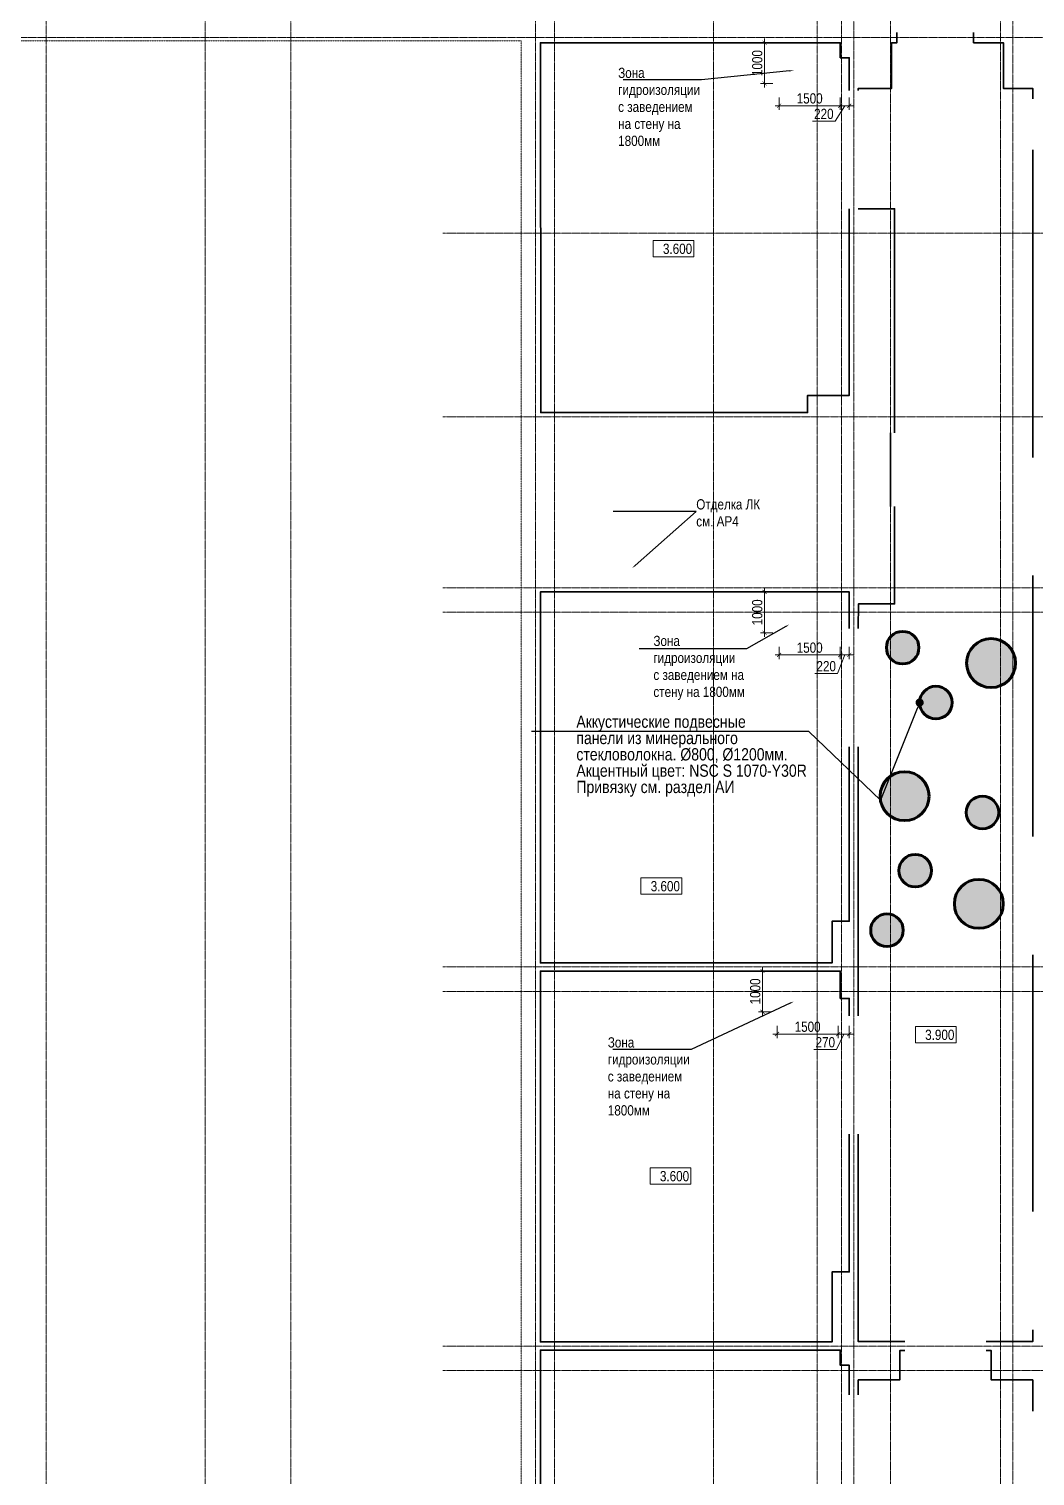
# Model space of a CAD drawing. Header units: millimetres. Extents: x -328335 to 1213373, y -208171 to 164144.
# Drawn here: x 33180 to 57845, y 33110 to 68613 of the extents above; entities that cross this region are included whole.
import ezdxf
from ezdxf import colors
from ezdxf.entities.mleader import LeaderData, LeaderLine
from ezdxf.enums import TextEntityAlignment as Align
from ezdxf.math import Vec2, Vec3

# ---------------------------------------------------------------- set-up
doc = ezdxf.new("R2010")
doc.units = ezdxf.units.MM
doc.header["$LTSCALE"] = 0.5
doc.linetypes.add('CENTER', pattern=[50.8, 31.75, -6.35, 6.35, -6.35])
doc.linetypes.add('DASHED', pattern=[19.05, 12.7, -6.35])
doc.layers.get('Defpoints').update_dxf_attribs({"color": 140})
for name, color, linetype, lineweight in [('АИ_Плинтус', 3, 'Continuous', 9), ('АИ_Полы', 1, 'Continuous', 9), ('АИ_Полы_размеры', 7, 'Continuous', 5), ('АР6_потолок_отм', 5, 'Continuous', 5), ('АЦ_Бафы', 8, 'Continuous', 0), ('АЦ_Выноски', 7, 'Continuous', 5), ('АЦ_Стены', 8, 'Continuous', 70)]:
    doc.layers.add(name, color=color, linetype=linetype, lineweight=lineweight)
doc.layers.add('АИ_Т_Профиль', color=2, linetype='Continuous', lineweight=40, true_color=0xffff00)
doc.layers.add('РД_Оси_100', color=7, linetype='Continuous', lineweight=0, true_color=0x525252)
doc.layers.add('АР_Делит', color=120, linetype='Continuous', lineweight=0, plot=False)
doc.styles.add('Arial_Narrow_08', font='ARIALN.TTF', dxfattribs={"width": 0.8})
doc.styles.add('style1', font='ARIALN.TTF')
doc.dimstyles.new('Dim100_ареал', dxfattribs={"dimscale": 100, "dimtxt": 2.5, "dimasz": 1, "dimexe": 1, "dimexo": 1, "dimgap": 0.5, "dimtad": 1, "dimzin": 12, "dimdsep": 46, "dimtxsty": 'style1', "dimblk": 'ARCHTICK', "dimcen": 1, "dimdle": 1, "dimaunit": 1, "dimadec": 0, "dimazin": 3, "dimtfac": 1, "dimtmove": 1, "dimatfit": 3, "dimldrblk": 'OPEN30', "dimfxl": 2, "dimfxlon": 1, "dimtolj": 1, "dimtzin": 0, "dimlwd": 5, "dimlwe": 5, "dimarcsym": 0})

# ---------------------------------------------------------------- blocks, each defined once
blk = doc.blocks.new('СОШ_2200_АР_ОСИ_М100_28.05.24')
at = {"layer": 'АР_Делит', "color": 5, "linetype": 'DASHED'}
blk.add_lwpolyline([(114955, 135155), (114955, -355), (93595.036, -355), (93595.036, 13855), (94145, 13855), (94145, 68320), (66055, 68320), (66055, 13857.73), (83455, 13857.73), (83455, -355), (45245, -355), (45245, 13145), (44695, 13145), (44695, 26755), (45245, 26755), (45245, 68320), (20455, 68320), (20455, 26755), (27955, 26755), (27955, 13145), (-355, 13145), (-355, 100855), (37145, 100855), (37145, 129155)], dxfattribs=at)
at = {"layer": 'РД_Оси_100', "color": 8, "linetype": 'CENTER', "true_color": 0x808080}
for p, q in [((37500, -6155), (37500, 139938.679)), ((39600, -6155), (39600, 139938.679)), ((49960, -6155), (49960, 139938.679)), ((43327.994, 63600), (71363.995, 63600)), ((43327.994, 59100), (71363.995, 59100))]:
    blk.add_line(p, q, dxfattribs=at)
for points in [[(33600, 139938.679), (33600, -6155)], [(45530, 139938.679), (45600, 139538.679), (45600, -6163.457)], [(46060, -6163.105), (46060, 139538.679), (46130, 139938.679)], [(52500, 139938.679), (52500, -5755), (52358.276, -6155)], [(53100, 139938.679), (53100, -5755), (52949.266, -6155)], [(54300, 139938.679), (54300, -6155)], [(57300, 139938.679), (57300, -6155)], [(53400, 70753.904), (53400, -5755), (53550, -6155)], [(57000, 70839.76), (57000, -5755), (56700, -6155)], [(78274.959, 68400), (-5454.958, 68400), (-5954.958, 68250)], [(43327.994, 54900), (71363.995, 54900)], [(43327.994, 54300), (71363.995, 54300)], [(43327.994, 45600), (71363.995, 45600)], [(43327.994, 45000), (71363.995, 45000)], [(43327.994, 36300), (71363.995, 36300)], [(43327.994, 35700), (71363.995, 35700)]]:
    blk.add_lwpolyline(points, dxfattribs=at)
blk = doc.blocks.new('Отметка_план')
at = {"color": 7, "lineweight": 5}
blk.add_lwpolyline([(0, 0), (10, 0), (10, 4), (0, 4)], close=True, dxfattribs=at)
at = {"style": 'Arial_Narrow_08', "width": 0.8}
blk.add_attdef('OTMG', text='', height=2.5, dxfattribs=at).set_placement((9.06, 0.7), align=Align.RIGHT)
blk = doc.blocks.new('_ArchTick')
at = {"color": 0, "linetype": 'ByBlock', "const_width": 0.15}
blk.add_lwpolyline([(-0.5, -0.5), (0.5, 0.5)], dxfattribs=at)
blk = doc.blocks.new('*D218')
at = {"layer": 'Defpoints', "color": 0, "transparency": 16777216}
for p in [(51520, 44500), (53020, 44500), (53020, 43954)]:
    blk.add_point(p, dxfattribs=at)
at = {"layer": 'АИ_Полы_размеры', "color": 0, "lineweight": 5, "transparency": 16777216}
for p, q in [((51520, 44154), (51520, 43854)), ((53020, 44154), (53020, 43854)), ((51420, 43954), (53120, 43954))]:
    blk.add_line(p, q, dxfattribs=at)
at = {"layer": 'АИ_Полы_размеры', "color": 0, "lineweight": 5, "transparency": 16777216, "xscale": 100, "yscale": 100, "zscale": 100, "rotation": 180}
blk.add_blockref('_ArchTick', (51520, 43954), dxfattribs=at)
at = {"layer": 'АИ_Полы_размеры', "color": 0, "lineweight": 5, "transparency": 16777216, "xscale": 100, "yscale": 100, "zscale": 100}
blk.add_blockref('_ArchTick', (53020, 43954), dxfattribs=at)
at = {"layer": 'АИ_Полы_размеры', "color": 0, "transparency": 16777216, "insert": (52270, 44132), "char_height": 250, "attachment_point": 5, "style": 'style1'}
blk.add_mtext('\\A1;1500', dxfattribs=at)
blk = doc.blocks.new('_Open30')
at = {"color": 0, "linetype": 'ByBlock', "lineweight": -2}
for p, q in [((-1, 0.27), (0, 0)), ((0, 0), (-1, -0.27)), ((0, 0), (-1, 0))]:
    blk.add_line(p, q, dxfattribs=at)
blk = doc.blocks.new('*D219')
at = {"layer": 'Defpoints', "color": 0, "transparency": 16777216}
for p in [(51164, 45500), (53020, 45500), (53020, 44500)]:
    blk.add_point(p, dxfattribs=at)
at = {"layer": 'АИ_Полы_размеры', "color": 0, "lineweight": 5, "transparency": 16777216}
for p, q in [((51364, 45500), (51064, 45500)), ((51164, 44400), (51164, 45600)), ((51364, 44500), (51064, 44500))]:
    blk.add_line(p, q, dxfattribs=at)
at = {"layer": 'АИ_Полы_размеры', "color": 0, "lineweight": 5, "transparency": 16777216, "xscale": 100, "yscale": 100, "zscale": 100}
for p, rotation in [((51164, 45500), 90), ((51164, 44500), 270)]:
    blk.add_blockref('_ArchTick', p, dxfattribs=dict(at, rotation=rotation))
at = {"layer": 'АИ_Полы_размеры', "color": 0, "transparency": 16777216, "insert": (50986, 45000), "char_height": 250, "attachment_point": 5, "rotation": 90, "style": 'style1'}
blk.add_mtext('\\A1;1000', dxfattribs=at)
blk = doc.blocks.new('*D220')
at = {"layer": 'Defpoints', "color": 0, "transparency": 16777216}
for p in [(51570, 53800), (53070, 53800), (53070, 53254)]:
    blk.add_point(p, dxfattribs=at)
at = {"layer": 'АИ_Полы_размеры', "color": 0, "lineweight": 5, "transparency": 16777216}
for p, q in [((51470, 53254), (53170, 53254)), ((51570, 53454), (51570, 53154)), ((53070, 53454), (53070, 53154))]:
    blk.add_line(p, q, dxfattribs=at)
at = {"layer": 'АИ_Полы_размеры', "color": 0, "lineweight": 5, "transparency": 16777216, "xscale": 100, "yscale": 100, "zscale": 100, "rotation": 180}
blk.add_blockref('_ArchTick', (51570, 53254), dxfattribs=at)
at = {"layer": 'АИ_Полы_размеры', "color": 0, "lineweight": 5, "transparency": 16777216, "xscale": 100, "yscale": 100, "zscale": 100}
blk.add_blockref('_ArchTick', (53070, 53254), dxfattribs=at)
at = {"layer": 'АИ_Полы_размеры', "color": 0, "transparency": 16777216, "insert": (52320, 53432), "char_height": 250, "attachment_point": 5, "style": 'style1'}
blk.add_mtext('\\A1;1500', dxfattribs=at)
blk = doc.blocks.new('*D221')
at = {"layer": 'Defpoints', "color": 0, "transparency": 16777216}
for p in [(51214, 54800), (53070, 54800), (53070, 53800)]:
    blk.add_point(p, dxfattribs=at)
at = {"layer": 'АИ_Полы_размеры', "color": 0, "lineweight": 5, "transparency": 16777216}
for p, q in [((51414, 54800), (51114, 54800)), ((51214, 53700), (51214, 54900)), ((51414, 53800), (51114, 53800))]:
    blk.add_line(p, q, dxfattribs=at)
at = {"layer": 'АИ_Полы_размеры', "color": 0, "lineweight": 5, "transparency": 16777216, "xscale": 100, "yscale": 100, "zscale": 100}
for p, rotation in [((51214, 54800), 90), ((51214, 53800), 270)]:
    blk.add_blockref('_ArchTick', p, dxfattribs=dict(at, rotation=rotation))
at = {"layer": 'АИ_Полы_размеры', "color": 0, "transparency": 16777216, "insert": (51036, 54300), "char_height": 250, "attachment_point": 5, "rotation": 90, "style": 'style1'}
blk.add_mtext('\\A1;1000', dxfattribs=at)
blk = doc.blocks.new('*D222')
at = {"layer": 'Defpoints', "color": 0, "transparency": 16777216}
for p in [(51570, 67275), (53070, 67275), (53070, 66729)]:
    blk.add_point(p, dxfattribs=at)
at = {"layer": 'АИ_Полы_размеры', "color": 0, "lineweight": 5, "transparency": 16777216}
for p, q in [((51570, 66929), (51570, 66629)), ((53070, 66929), (53070, 66629)), ((51470, 66729), (53170, 66729))]:
    blk.add_line(p, q, dxfattribs=at)
at = {"layer": 'АИ_Полы_размеры', "color": 0, "lineweight": 5, "transparency": 16777216, "xscale": 100, "yscale": 100, "zscale": 100, "rotation": 180}
blk.add_blockref('_ArchTick', (51570, 66729), dxfattribs=at)
at = {"layer": 'АИ_Полы_размеры', "color": 0, "lineweight": 5, "transparency": 16777216, "xscale": 100, "yscale": 100, "zscale": 100}
blk.add_blockref('_ArchTick', (53070, 66729), dxfattribs=at)
at = {"layer": 'АИ_Полы_размеры', "color": 0, "transparency": 16777216, "insert": (52320, 66907), "char_height": 250, "attachment_point": 5, "style": 'style1'}
blk.add_mtext('\\A1;1500', dxfattribs=at)
blk = doc.blocks.new('*D223')
at = {"layer": 'Defpoints', "color": 0, "transparency": 16777216}
for p in [(51214, 68275), (53070, 68275), (53070, 67275)]:
    blk.add_point(p, dxfattribs=at)
at = {"layer": 'АИ_Полы_размеры', "color": 0, "lineweight": 5, "transparency": 16777216}
for p, q in [((51414, 68275), (51114, 68275)), ((51214, 67175), (51214, 68375)), ((51414, 67275), (51114, 67275))]:
    blk.add_line(p, q, dxfattribs=at)
at = {"layer": 'АИ_Полы_размеры', "color": 0, "lineweight": 5, "transparency": 16777216, "xscale": 100, "yscale": 100, "zscale": 100}
for p, rotation in [((51214, 68275), 90), ((51214, 67275), 270)]:
    blk.add_blockref('_ArchTick', p, dxfattribs=dict(at, rotation=rotation))
at = {"layer": 'АИ_Полы_размеры', "color": 0, "transparency": 16777216, "insert": (51036, 67775), "char_height": 250, "attachment_point": 5, "rotation": 90, "style": 'style1'}
blk.add_mtext('\\A1;1000', dxfattribs=at)
blk = doc.blocks.new('*D228')
at = {"layer": 'Defpoints', "color": 0, "transparency": 16777216}
for p in [(53020, 44500), (53290, 44500), (53290, 43954)]:
    blk.add_point(p, dxfattribs=at)
at = {"layer": 'АИ_Полы_размеры', "color": 0, "lineweight": 5, "transparency": 16777216}
for p, q in [((53020, 44154), (53020, 43854)), ((53290, 44154), (53290, 43854)), ((52920, 43954), (53390, 43954)), ((53155, 43954), (52980, 43574)), ((52980, 43574), (52425, 43574))]:
    blk.add_line(p, q, dxfattribs=at)
at = {"layer": 'АИ_Полы_размеры', "color": 0, "lineweight": 5, "transparency": 16777216, "xscale": 100, "yscale": 100, "zscale": 100, "rotation": 180}
blk.add_blockref('_ArchTick', (53020, 43954), dxfattribs=at)
at = {"layer": 'АИ_Полы_размеры', "color": 0, "lineweight": 5, "transparency": 16777216, "xscale": 100, "yscale": 100, "zscale": 100}
blk.add_blockref('_ArchTick', (53290, 43954), dxfattribs=at)
at = {"layer": 'АИ_Полы_размеры', "color": 0, "transparency": 16777216, "insert": (52703, 43751), "char_height": 250, "attachment_point": 5, "style": 'style1'}
blk.add_mtext('\\A1;270', dxfattribs=at)
blk = doc.blocks.new('*D232')
at = {"layer": 'Defpoints', "color": 0, "transparency": 16777216}
for p in [(53290, 54800), (53070, 53800), (53290, 53254)]:
    blk.add_point(p, dxfattribs=at)
at = {"layer": 'АИ_Полы_размеры', "color": 0, "lineweight": 5, "transparency": 16777216}
for p, q in [((52970, 53254), (53390, 53254)), ((53180, 53254), (53002, 52799)), ((53070, 53454), (53070, 53154)), ((53290, 53454), (53290, 53154)), ((53002, 52799), (52447, 52799))]:
    blk.add_line(p, q, dxfattribs=at)
at = {"layer": 'АИ_Полы_размеры', "color": 0, "lineweight": 5, "transparency": 16777216, "xscale": 100, "yscale": 100, "zscale": 100, "rotation": 180}
blk.add_blockref('_ArchTick', (53070, 53254), dxfattribs=at)
at = {"layer": 'АИ_Полы_размеры', "color": 0, "lineweight": 5, "transparency": 16777216, "xscale": 100, "yscale": 100, "zscale": 100}
blk.add_blockref('_ArchTick', (53290, 53254), dxfattribs=at)
at = {"layer": 'АИ_Полы_размеры', "color": 0, "transparency": 16777216, "insert": (52725, 52977), "char_height": 250, "attachment_point": 5, "style": 'style1'}
blk.add_mtext('\\A1;220', dxfattribs=at)
blk = doc.blocks.new('*D229')
at = {"layer": 'Defpoints', "color": 0, "transparency": 16777216}
for p in [(53070, 67275), (53290, 67275), (53290, 66729)]:
    blk.add_point(p, dxfattribs=at)
at = {"layer": 'АИ_Полы_размеры', "color": 0, "lineweight": 5, "transparency": 16777216}
for p, q in [((53070, 66929), (53070, 66629)), ((53290, 66929), (53290, 66629)), ((53180, 66729), (52945, 66349)), ((52970, 66729), (53390, 66729)), ((52945, 66349), (52389, 66349))]:
    blk.add_line(p, q, dxfattribs=at)
at = {"layer": 'АИ_Полы_размеры', "color": 0, "lineweight": 5, "transparency": 16777216, "xscale": 100, "yscale": 100, "zscale": 100, "rotation": 180}
blk.add_blockref('_ArchTick', (53070, 66729), dxfattribs=at)
at = {"layer": 'АИ_Полы_размеры', "color": 0, "lineweight": 5, "transparency": 16777216, "xscale": 100, "yscale": 100, "zscale": 100}
blk.add_blockref('_ArchTick', (53290, 66729), dxfattribs=at)
at = {"layer": 'АИ_Полы_размеры', "color": 0, "transparency": 16777216, "insert": (52667, 66526), "char_height": 250, "attachment_point": 5, "style": 'style1'}
blk.add_mtext('\\A1;220', dxfattribs=at)
blk = doc.blocks.new('Баф_Ор-2_1200')
at = {"layer": 'АЦ_Стены', "true_color": 0xdc8b09}
h = blk.add_hatch(color=42, dxfattribs=at)
h.dxf.hatch_style = 1
h.paths.add_polyline_path([(600, 0, 1), (-600, 0, 1)])
at = {"layer": 'АЦ_Стены', "color": 42, "true_color": 0xdc8b09}
blk.add_circle((0, 0), 600, dxfattribs=at)
blk = doc.blocks.new('Баф_ор2_800')
at = {"layer": 'АЦ_Стены', "true_color": 0xdc8b09}
h = blk.add_hatch(color=42, dxfattribs=at)
h.dxf.hatch_style = 1
h.paths.add_polyline_path([(400, 0, 1), (-400, 0, 1)])
at = {"layer": 'АЦ_Стены', "color": 42, "true_color": 0xdc8b09}
blk.add_circle((0, 0), 400, dxfattribs=at)
blk = doc.blocks.new('_Dot')
at = {"color": 0, "linetype": 'ByBlock', "lineweight": -2}
blk.add_line((-0.5, 0), (-1, 0), dxfattribs=at)
at = {"color": 0, "linetype": 'ByBlock', "const_width": 0.5}
blk.add_lwpolyline([(-0.25, 0, 1), (0.25, 0, 1)], format="xyb", close=True, dxfattribs=at)

msp = doc.modelspace()

# ---------------------------------------------------------------- linework, layer by layer
at = {"layer": 'АИ_Плинтус', "color": 24, "linetype": 'ByBlock', "lineweight": 35, "true_color": 0xa52900}
for points in [[(53510, 67100), (53510, 67155), (54330, 67155), (54330, 68275), (54460, 68275), (54460, 68525)], [(56340, 68525), (56340, 68275), (57070, 68275), (57070, 67155), (57790, 67155), (57790, 66900)], [(53290, 64200), (53290, 59620), (52270, 59620), (52270, 59200), (45725, 59200), (45720, 68275), (53070, 68275), (53070, 67905), (53290, 67905), (53290, 67100)], [(57790, 65650), (57790, 58099)], [(54400, 58700), (54400, 64200), (53510, 64200)], [(53510, 53900), (53513.844, 54506.7), (54400, 54505), (54400, 54800), (54400, 54800), (54400, 56900)], [(57790, 55200), (57790, 48800)], [(53290, 51000), (53290, 46720), (52869.989, 46720), (52870.084, 45700), (45720, 45700), (45720, 54800), (53290, 54800), (53290, 53900)], [(53510, 44400), (53510, 51000)], [(57790, 45900), (57790, 39600)], [(53290, 41500), (53290, 38120), (52870, 38120), (52870, 36400), (45720, 36400), (45720, 45500), (53069.899, 45500), (53069.899, 44830), (53289.888, 44830), (53289.888, 44400)], [(54650, 36410), (53510, 36410), (53510, 41500)], [(57790, 36700), (57790, 36410), (56650, 36410)], [(53290, 22210.005), (53290, 21410.003), (45720, 21409.995), (45720, 36200), (53070, 36200), (53070, 35830), (53290, 35830), (53290, 35100)], [(53510, 35100), (53510, 35470), (54530, 35470), (54530, 36190), (54650, 36190)], [(56650, 36190), (56770, 36190), (56770, 35470), (57790, 35470), (57790, 34700)]]:
    msp.add_lwpolyline(points, dxfattribs=at)
at = {"layer": 'АИ_Т_Профиль', "linetype": 'ByBlock', "lineweight": 35}
msp.add_lwpolyline([(54300, 58700), (54300, 56900)], dxfattribs=at)

# ---------------------------------------------------------------- block references
at = {"layer": 'АР6_потолок_отм'}
ref = msp.add_blockref('Отметка_план', (48481.792, 63024.188), dxfattribs=dict(at, xscale=100, yscale=100, zscale=100))
ref.add_attrib('OTMG', '3.600', dxfattribs={"layer": '0', "color": 0, "height": 250, "style": 'style1'}).set_placement((49439.21, 63344.004), align=Align.TOP_RIGHT)
ref = msp.add_blockref('Отметка_план', (48182.22, 47386.891), dxfattribs=dict(at, xscale=100, yscale=100, zscale=100))
ref.add_attrib('OTMG', '3.600', dxfattribs={"layer": '0', "color": 0, "height": 250, "style": 'style1'}).set_placement((49139.638, 47706.708), align=Align.TOP_RIGHT)
ref = msp.add_blockref('Отметка_план', (54910.588, 43740.752), dxfattribs=dict(at, xscale=100, yscale=100, zscale=100))
ref.add_attrib('OTMG', '3.900', dxfattribs={"layer": '0', "color": 0, "height": 250, "style": 'style1'}).set_placement((55868.006, 44060.569), align=Align.TOP_RIGHT)
ref = msp.add_blockref('Отметка_план', (48407.651, 40273.093), dxfattribs=dict(at, xscale=100, yscale=100, zscale=100))
ref.add_attrib('OTMG', '3.600', dxfattribs={"layer": '0', "color": 0, "height": 250, "style": 'style1'}).set_placement((49365.069, 40592.91), align=Align.TOP_RIGHT)
at = {"layer": 'АЦ_Бафы'}
for name, p in [('Баф_ор2_800', (54599.496, 53433.175)), ('Баф_Ор-2_1200', (56767.722, 53055.455)), ('Баф_ор2_800', (55415.69, 52085.323)), ('Баф_Ор-2_1200', (54646.238, 49789.4)), ('Баф_ор2_800', (56555.919, 49389.278)), ('Баф_ор2_800', (54909.199, 47962.425)), ('Баф_Ор-2_1200', (56467.722, 47148.935)), ('Баф_ор2_800', (54215.269, 46499.383))]:
    msp.add_blockref(name, p, dxfattribs=at)
at = {"layer": 'РД_Оси_100'}
msp.add_blockref('СОШ_2200_АР_ОСИ_М100_28.05.24', (0, 0), dxfattribs=at)

# ---------------------------------------------------------------- dimensions: what is measured, and where the dimension line sits
at = {"layer": 'АИ_Полы_размеры'}
for base, p1, p2, picture, middle in [((51213.918, 68275), (53070, 67275), (53070, 68275), '*D223', (51036.275, 67775)), ((51213.918, 54800), (53070, 53800), (53070, 54800), '*D221', (51036.275, 54300)), ((51163.806, 45500), (53019.888, 44500), (53019.888, 45500), '*D219', (50986.163, 45000))]:
    dim = msp.add_linear_dim(base=base, p1=p1, p2=p2, angle=90, dimstyle='Dim100_ареал', dxfattribs=at)
    dim.commit()
    dim.dimension.update_dxf_attribs({"geometry": picture, "text_midpoint": middle})
for base, p1, p2, picture, middle in [((53070, 66728.915), (51570, 67275), (53070, 67275), '*D222', (52320, 66906.558)), ((53070, 53253.915), (51570, 53800), (53070, 53800), '*D220', (52320, 53431.558)), ((53019.888, 43953.915), (51519.888, 44500), (53019.888, 44500), '*D218', (52269.888, 44131.558))]:
    dim = msp.add_linear_dim(base=base, p1=p1, p2=p2, dimstyle='Dim100_ареал', dxfattribs=at)
    dim.commit()
    dim.dimension.update_dxf_attribs({"geometry": picture, "text_midpoint": middle})
for base, p1, p2, picture, middle in [((53290, 66728.915), (53070, 67275), (53290, 67275), '*D229', (52895.153, 66348.628)), ((53290, 53253.915), (53070, 53800), (53290, 54800), '*D232', (52952.424, 52798.985))]:
    dim = msp.add_linear_dim(base=base, p1=p1, p2=p2, dimstyle='Dim100_ареал', dxfattribs=at)
    dim.commit()
    dim.dimension.update_dxf_attribs({"geometry": picture, "text_midpoint": middle, "dimtype": 160})
dim = msp.add_linear_dim(base=(53290, 43953.915), p1=(53019.888, 44500), p2=(53290, 44500), text='270', dimstyle='Dim100_ареал', dxfattribs=at)
dim.commit()
dim.dimension.update_dxf_attribs({"geometry": '*D228', "text_midpoint": (52930.377, 43573.628), "dimtype": 160})

# ---------------------------------------------------------------- leaders
at = {"layer": 'АИ_Полы', "color": 7, "lineweight": 0}
ml = msp.add_multileader_mtext('Standard', dxfattribs=at)
ml.set_content('Зона гидроизоляции\\Pс заведением на стену на 1800мм', color=7, style='style1')
ml.set_leader_properties()
ml.build(insert=Vec2(0, 0))
ml.multileader.update_dxf_attribs({"text_left_attachment_type": 6, "text_right_attachment_type": 6, "dogleg_length": 0.36, "arrow_head_size": 100})
ctx = ml.context
ctx.base_point, ctx.char_height, ctx.arrow_head_size, ctx.landing_gap_size, ctx.plane_origin = Vec3(47625.113, 67359.941), 250, 100, 0, Vec3(120397.97, 49558.921)
ctx.left_attachment, ctx.right_attachment = 6, 6
notes = []
notes.append((ctx, [(1, (1, 1, 0), (49667.17, 67359.941), (-1, 0), 73.094, [(0, [(51925.849, 67592.906)], 0, [])])]))
ctx.mtext.insert, ctx.mtext.width, ctx.mtext.defined_height, ctx.mtext.flow_direction = Vec3(47625.113, 67659.941), 1831.10562, 363.96, 5
ml = msp.add_multileader_mtext('Standard', dxfattribs=at)
ml.set_content('Отделка ЛК \\Pсм. АР4', color=7, style='style1')
ml.set_leader_properties()
ml.build(insert=Vec2(0, 0))
ml.multileader.update_dxf_attribs({"text_left_attachment_type": 6, "text_right_attachment_type": 6, "dogleg_length": 0.36, "arrow_head_size": 100})
ctx = ml.context
ctx.base_point, ctx.char_height, ctx.arrow_head_size, ctx.landing_gap_size, ctx.plane_origin = Vec3(49539.415, 56774.471), 250, 100, 0, Vec3(121899.849, 38068.865)
ctx.left_attachment, ctx.right_attachment = 6, 6
notes.append((ctx, [(0, (1, 1, 0), (49539.055, 56774.471), (1, 0), 0.36, [(1, [(47967.841, 55385.09)], 0, [])])]))
ctx.mtext.insert, ctx.mtext.width, ctx.mtext.defined_height, ctx.mtext.flow_direction = Vec3(49539.415, 57074.471), 2384.53574, 799.326, 5
ml = msp.add_multileader_mtext('Standard', dxfattribs=at)
ml.set_content('Зона гидроизоляции\\Pс заведением на стену на 1800мм', color=7, style='style1')
ml.set_leader_properties()
ml.build(insert=Vec2(0, 0))
ml.multileader.update_dxf_attribs({"text_left_attachment_type": 6, "text_right_attachment_type": 6, "dogleg_length": 0.36, "arrow_head_size": 100})
ctx = ml.context
ctx.base_point, ctx.char_height, ctx.arrow_head_size, ctx.landing_gap_size, ctx.plane_origin = Vec3(48489.287, 53401.06), 250, 100, 0, Vec3(120292.311, 35967.201)
ctx.left_attachment, ctx.right_attachment = 6, 6
notes.append((ctx, [(1, (1, 1, 0), (50774.352, 53401.06), (-1, 0), 73.094, [(0, [(51820.19, 54001.186)], 0, [])])]))
ctx.mtext.insert, ctx.mtext.width, ctx.mtext.defined_height, ctx.mtext.flow_direction = Vec3(48489.287, 53724.559), 2536.92179, 363.96, 5
ml = msp.add_multileader_mtext('Standard', dxfattribs=at)
ml.set_content('Зона гидроизоляции\\Pс заведением на стену на 1800мм', color=7, style='style1')
ml.set_leader_properties()
ml.build(insert=Vec2(0, 0))
ml.multileader.update_dxf_attribs({"text_left_attachment_type": 6, "text_right_attachment_type": 6, "dogleg_length": 0.36, "arrow_head_size": 100})
ctx = ml.context
ctx.base_point, ctx.char_height, ctx.arrow_head_size, ctx.landing_gap_size, ctx.plane_origin = Vec3(47370.637, 43574.342), 250, 100, 0, Vec3(120069.42, 22600.983)
ctx.left_attachment, ctx.right_attachment = 6, 6
notes.append((ctx, [(1, (1, 1, 0), (49412.694, 43574.342), (-1, 0), 73.094, [(0, [(51929.952, 44751.259)], 0, [])])]))
ctx.mtext.insert, ctx.mtext.width, ctx.mtext.defined_height, ctx.mtext.flow_direction = Vec3(47370.637, 43874.342), 1831.10562, 363.96, 5
at = {"layer": 'АЦ_Выноски'}
ml = msp.add_multileader_mtext('Standard', dxfattribs=at)
ml.set_content('Аккустические подвесные панели \\Pиз минерального стекловолокна. \\P%%C800, %%C1200мм.\\P\\pxa0.66667;Акцентный цвет: {\\C240;\\c2367469;NSC S 0570-Y\\PПривязку см. раздел АИ}', color=256, style='style1')
ml.set_leader_properties(color=256)
ml.set_arrow_properties(name='DOT')
ml.build(insert=Vec2(0, 0))
ml.multileader.update_dxf_attribs({"has_dogleg": 0, "text_left_attachment_type": 6, "text_right_attachment_type": 6, "arrow_head_size": 200, "scale": 100})
ctx = ml.context
ctx.base_point, ctx.scale, ctx.char_height, ctx.arrow_head_size, ctx.landing_gap_size, ctx.plane_origin, ctx.plane_x_axis, ctx.plane_y_axis = Vec3(1344.443, 60694.393), 100, 300, 200, 50, Vec3(20566.994, 64892.089), Vec3(1, 0.00000001), Vec3(-0.00000001, 1)
ctx.left_attachment, ctx.right_attachment = 6, 6
notes.append((ctx, [(0, (1, 1, 0), (7621.523, 60694.393), (-1, -0.00000001), 800, [(1, [(14004.323, 61921.926), (8879.624, 61890.49)], 0, [])])]))
ctx.mtext.insert, ctx.mtext.text_direction, ctx.mtext.rotation, ctx.mtext.width, ctx.mtext.line_spacing_factor, ctx.mtext.flow_direction = Vec3(1394.443, 61082.592), Vec3(1, 0.00000001), 0.00000001, 11047.033, 0.8, 5
ml = msp.add_multileader_mtext('Standard', dxfattribs=at)
ml.set_content('Аккустические подвесные \\Pпанели из минерального \\Pстекловолокна. %%C800, %%C1200мм.\\P\\pxa0.66667;Акцентный цвет: {\\C240;\\c2367469;NSC S 1070-Y30R\\PПривязку см. раздел АИ}', color=256, style='style1')
ml.set_leader_properties(color=256)
ml.set_arrow_properties(name='DOT')
ml.build(insert=Vec2(0, 0))
ml.multileader.update_dxf_attribs({"has_dogleg": 0, "text_left_attachment_type": 6, "text_right_attachment_type": 6, "arrow_head_size": 200, "scale": 100})
ctx = ml.context
ctx.base_point, ctx.scale, ctx.char_height, ctx.arrow_head_size, ctx.landing_gap_size, ctx.plane_origin, ctx.plane_x_axis, ctx.plane_y_axis = Vec3(46550.377, 51378.567), 100, 300, 200, 50, Vec3(53082.794, 54199.087), Vec3(1, 0.00000001), Vec3(-0.00000001, 1)
ctx.left_attachment, ctx.right_attachment = 6, 6
notes.append((ctx, [(0, (1, 1, 0), (53096.148, 51378.567), (-1, -0.00000001), 800, [(1, [(55015.69, 52085.323), (54054.578, 49689.706)], 0, [])])]))
ctx.mtext.insert, ctx.mtext.text_direction, ctx.mtext.rotation, ctx.mtext.line_spacing_factor, ctx.mtext.flow_direction = Vec3(46600.377, 51766.766), Vec3(1, 0.00000001), 0.00000001, 0.8, 5
for ctx, leaders in notes:
    for number, flags, end, landing, length, lines in leaders:
        leader = LeaderData()
        leader.index, (leader.has_last_leader_line, leader.has_dogleg_vector, leader.attachment_direction) = number, flags
        leader.last_leader_point, leader.dogleg_vector, leader.dogleg_length = Vec3(end), Vec3(landing), length
        for number, points, colour, breaks in lines:
            line = LeaderLine()
            line.index, line.vertices, line.color, line.breaks = number, Vec3.list(points), colors.encode_raw_color(colour), breaks
            leader.lines.append(line)
        ctx.leaders.append(leader)

doc.saveas('drawing.dxf')
